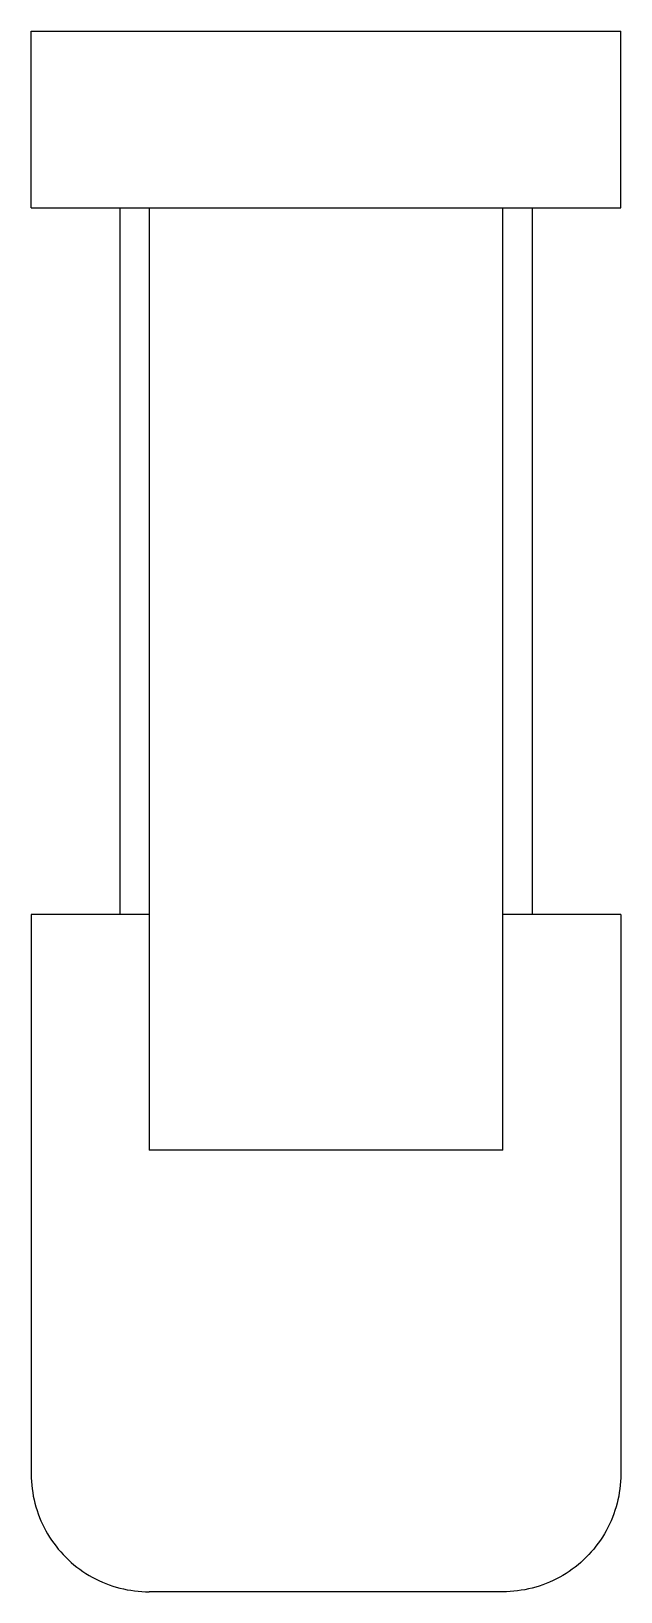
# Model space of a CAD drawing. Header units: metres. Extents: x -5 to 5, y -11.5 to 15.
import ezdxf

# ---------------------------------------------------------------- set-up
doc = ezdxf.new("R2010")
doc.units = ezdxf.units.M

msp = doc.modelspace()

# ---------------------------------------------------------------- linework, layer by layer
for points in [[(-5, 12), (-5, 12.06), (-5, 12.12), (-5, 12.18), (-5, 12.24), (-5, 12.3), (-5, 12.36), (-5, 12.42), (-5, 12.48), (-5, 12.54), (-5, 12.6), (-5, 12.66), (-5, 12.72), (-5, 12.78), (-5, 12.84), (-5, 12.9), (-5, 12.96), (-5, 13.02), (-5, 13.08), (-5, 13.14), (-5, 13.2), (-5, 13.26), (-5, 13.32), (-5, 13.38), (-5, 13.44), (-5, 13.5), (-5, 13.56), (-5, 13.62), (-5, 13.68), (-5, 13.74), (-5, 13.8), (-5, 13.86), (-5, 13.92), (-5, 13.98), (-5, 14.04), (-5, 14.1), (-5, 14.16), (-5, 14.22), (-5, 14.28), (-5, 14.34), (-5, 14.4), (-5, 14.46), (-5, 14.52), (-5, 14.58), (-5, 14.64), (-5, 14.7), (-5, 14.76), (-5, 14.82), (-5, 14.88), (-5, 14.94), (-5, 15)], [(-5, 15), (-4.991, 15), (-4.982, 15), (-4.974, 15), (-4.957, 15), (-4.931, 15), (-4.905, 15), (-4.878, 15), (-4.837, 15), (-4.794, 15), (-4.75, 15), (-4.702, 15), (-4.642, 15), (-4.582, 15), (-4.522, 15), (-4.451, 15), (-4.375, 15), (-4.299, 15), (-4.221, 15), (-4.13, 15), (-4.039, 15), (-3.948, 15), (-3.849, 15), (-3.745, 15), (-3.64, 15), (-3.536, 15), (-3.418, 15), (-3.301, 15), (-3.184, 15), (-3.063, 15), (-2.935, 15), (-2.806, 15), (-2.678, 15), (-2.542, 15), (-2.405, 15), (-2.268, 15), (-2.128, 15), (-1.983, 15), (-1.838, 15), (-1.693, 15), (-1.544, 15), (-1.393, 15), (-1.242, 15), (-1.09, 15), (-0.936, 15), (-0.781, 15), (-0.626, 15), (-0.47, 15), (-0.314, 15), (-0.157, 15), (0, 15)], [(0, 15), (0.157, 15), (0.314, 15), (0.47, 15), (0.626, 15), (0.781, 15), (0.936, 15), (1.09, 15), (1.242, 15), (1.393, 15), (1.544, 15), (1.693, 15), (1.838, 15), (1.983, 15), (2.128, 15), (2.268, 15), (2.405, 15), (2.542, 15), (2.678, 15), (2.806, 15), (2.935, 15), (3.063, 15), (3.184, 15), (3.301, 15), (3.418, 15), (3.536, 15), (3.64, 15), (3.745, 15), (3.849, 15), (3.948, 15), (4.039, 15), (4.13, 15), (4.221, 15), (4.299, 15), (4.375, 15), (4.451, 15), (4.522, 15), (4.582, 15), (4.642, 15), (4.702, 15), (4.75, 15), (4.794, 15), (4.837, 15), (4.878, 15), (4.905, 15), (4.931, 15), (4.957, 15), (4.974, 15), (4.982, 15), (4.991, 15), (5, 15)], [(5, 12), (5, 12.06), (5, 12.12), (5, 12.18), (5, 12.24), (5, 12.3), (5, 12.36), (5, 12.42), (5, 12.48), (5, 12.54), (5, 12.6), (5, 12.66), (5, 12.72), (5, 12.78), (5, 12.84), (5, 12.9), (5, 12.96), (5, 13.02), (5, 13.08), (5, 13.14), (5, 13.2), (5, 13.26), (5, 13.32), (5, 13.38), (5, 13.44), (5, 13.5), (5, 13.56), (5, 13.62), (5, 13.68), (5, 13.74), (5, 13.8), (5, 13.86), (5, 13.92), (5, 13.98), (5, 14.04), (5, 14.1), (5, 14.16), (5, 14.22), (5, 14.28), (5, 14.34), (5, 14.4), (5, 14.46), (5, 14.52), (5, 14.58), (5, 14.64), (5, 14.7), (5, 14.76), (5, 14.82), (5, 14.88), (5, 14.94), (5, 15)], [(-5, 12), (-4.997, 12), (-4.994, 12), (-4.991, 12), (-4.985, 12), (-4.976, 12), (-4.967, 12), (-4.958, 12), (-4.943, 12), (-4.928, 12), (-4.913, 12), (-4.896, 12), (-4.874, 12), (-4.853, 12), (-4.832, 12), (-4.806, 12), (-4.779, 12), (-4.752, 12), (-4.724, 12), (-4.691, 12), (-4.658, 12), (-4.624, 12), (-4.588, 12), (-4.55, 12), (-4.511, 12), (-4.472, 12), (-4.428, 12), (-4.384, 12), (-4.34, 12), (-4.293, 12), (-4.244, 12), (-4.194, 12), (-4.145, 12), (-4.091, 12), (-4.036, 12), (-3.982, 12), (-3.926, 12), (-3.866, 12), (-3.807, 12), (-3.748, 12), (-3.685, 12), (-3.621, 12), (-3.557, 12), (-3.492, 12), (-3.424, 12), (-3.356, 12), (-3.287, 12), (-3.217, 12), (-3.145, 12), (-3.072, 12), (-3, 12)], [(-3.5, 12), (-3.5, 11.76), (-3.5, 11.52), (-3.5, 11.28), (-3.5, 11.04), (-3.5, 10.8), (-3.5, 10.56), (-3.5, 10.32), (-3.5, 10.08), (-3.5, 9.84), (-3.5, 9.6), (-3.5, 9.36), (-3.5, 9.12), (-3.5, 8.88), (-3.5, 8.64), (-3.5, 8.4), (-3.5, 8.16), (-3.5, 7.92), (-3.5, 7.68), (-3.5, 7.44), (-3.5, 7.2), (-3.5, 6.96), (-3.5, 6.72), (-3.5, 6.48), (-3.5, 6.24), (-3.5, 6), (-3.5, 5.76), (-3.5, 5.52), (-3.5, 5.28), (-3.5, 5.04), (-3.5, 4.8), (-3.5, 4.56), (-3.5, 4.32), (-3.5, 4.08), (-3.5, 3.84), (-3.5, 3.6), (-3.5, 3.36), (-3.5, 3.12), (-3.5, 2.88), (-3.5, 2.64), (-3.5, 2.4), (-3.5, 2.16), (-3.5, 1.92), (-3.5, 1.68), (-3.5, 1.44), (-3.5, 1.2), (-3.5, 0.96), (-3.5, 0.72), (-3.5, 0.48), (-3.5, 0.24), (-3.5, 0)], [(-3, 12), (-3, 11.68), (-3, 11.36), (-3, 11.04), (-3, 10.72), (-3, 10.4), (-3, 10.08), (-3, 9.76), (-3, 9.44), (-3, 9.12), (-3, 8.8), (-3, 8.48), (-3, 8.16), (-3, 7.84), (-3, 7.52), (-3, 7.2), (-3, 6.88), (-3, 6.56), (-3, 6.24), (-3, 5.92), (-3, 5.6), (-3, 5.28), (-3, 4.96), (-3, 4.64), (-3, 4.32), (-3, 4), (-3, 3.68), (-3, 3.36), (-3, 3.04), (-3, 2.72), (-3, 2.4), (-3, 2.08), (-3, 1.76), (-3, 1.44), (-3, 1.12), (-3, 0.8), (-3, 0.48), (-3, 0.16), (-3, -0.16), (-3, -0.48), (-3, -0.8), (-3, -1.12), (-3, -1.44), (-3, -1.76), (-3, -2.08), (-3, -2.4), (-3, -2.72), (-3, -3.04), (-3, -3.36), (-3, -3.68), (-3, -4)], [(-3, 12), (-2.881, 12), (-2.762, 12), (-2.643, 12), (-2.524, 12), (-2.405, 12), (-2.285, 12), (-2.166, 12), (-2.046, 12), (-1.926, 12), (-1.806, 12), (-1.686, 12), (-1.566, 12), (-1.446, 12), (-1.326, 12), (-1.206, 12), (-1.085, 12), (-0.965, 12), (-0.844, 12), (-0.724, 12), (-0.603, 12), (-0.483, 12), (-0.362, 12), (-0.241, 12), (-0.121, 12), (0, 12), (0.121, 12), (0.241, 12), (0.362, 12), (0.483, 12), (0.603, 12), (0.724, 12), (0.844, 12), (0.965, 12), (1.085, 12), (1.206, 12), (1.326, 12), (1.446, 12), (1.566, 12), (1.686, 12), (1.806, 12), (1.926, 12), (2.046, 12), (2.166, 12), (2.285, 12), (2.405, 12), (2.524, 12), (2.643, 12), (2.762, 12), (2.881, 12), (3, 12)], [(3, 12), (3.072, 12), (3.145, 12), (3.217, 12), (3.287, 12), (3.356, 12), (3.424, 12), (3.492, 12), (3.557, 12), (3.621, 12), (3.685, 12), (3.748, 12), (3.807, 12), (3.866, 12), (3.926, 12), (3.982, 12), (4.036, 12), (4.091, 12), (4.145, 12), (4.194, 12), (4.244, 12), (4.293, 12), (4.34, 12), (4.384, 12), (4.428, 12), (4.472, 12), (4.511, 12), (4.55, 12), (4.588, 12), (4.624, 12), (4.658, 12), (4.691, 12), (4.724, 12), (4.752, 12), (4.779, 12), (4.806, 12), (4.832, 12), (4.853, 12), (4.874, 12), (4.896, 12), (4.913, 12), (4.928, 12), (4.943, 12), (4.958, 12), (4.967, 12), (4.976, 12), (4.985, 12), (4.991, 12), (4.994, 12), (4.997, 12), (5, 12)], [(3, -4), (3, -3.68), (3, -3.36), (3, -3.04), (3, -2.72), (3, -2.4), (3, -2.08), (3, -1.76), (3, -1.44), (3, -1.12), (3, -0.8), (3, -0.48), (3, -0.16), (3, 0.16), (3, 0.48), (3, 0.8), (3, 1.12), (3, 1.44), (3, 1.76), (3, 2.08), (3, 2.4), (3, 2.72), (3, 3.04), (3, 3.36), (3, 3.68), (3, 4), (3, 4.32), (3, 4.64), (3, 4.96), (3, 5.28), (3, 5.6), (3, 5.92), (3, 6.24), (3, 6.56), (3, 6.88), (3, 7.2), (3, 7.52), (3, 7.84), (3, 8.16), (3, 8.48), (3, 8.8), (3, 9.12), (3, 9.44), (3, 9.76), (3, 10.08), (3, 10.4), (3, 10.72), (3, 11.04), (3, 11.36), (3, 11.68), (3, 12)], [(3.5, 12), (3.5, 11.76), (3.5, 11.52), (3.5, 11.28), (3.5, 11.04), (3.5, 10.8), (3.5, 10.56), (3.5, 10.32), (3.5, 10.08), (3.5, 9.84), (3.5, 9.6), (3.5, 9.36), (3.5, 9.12), (3.5, 8.88), (3.5, 8.64), (3.5, 8.4), (3.5, 8.16), (3.5, 7.92), (3.5, 7.68), (3.5, 7.44), (3.5, 7.2), (3.5, 6.96), (3.5, 6.72), (3.5, 6.48), (3.5, 6.24), (3.5, 6), (3.5, 5.76), (3.5, 5.52), (3.5, 5.28), (3.5, 5.04), (3.5, 4.8), (3.5, 4.56), (3.5, 4.32), (3.5, 4.08), (3.5, 3.84), (3.5, 3.6), (3.5, 3.36), (3.5, 3.12), (3.5, 2.88), (3.5, 2.64), (3.5, 2.4), (3.5, 2.16), (3.5, 1.92), (3.5, 1.68), (3.5, 1.44), (3.5, 1.2), (3.5, 0.96), (3.5, 0.72), (3.5, 0.48), (3.5, 0.24), (3.5, 0)], [(-5, 0), (-5, -0.19), (-5, -0.38), (-5, -0.57), (-5, -0.76), (-5, -0.95), (-5, -1.14), (-5, -1.33), (-5, -1.52), (-5, -1.71), (-5, -1.9), (-5, -2.09), (-5, -2.28), (-5, -2.47), (-5, -2.66), (-5, -2.85), (-5, -3.04), (-5, -3.23), (-5, -3.42), (-5, -3.61), (-5, -3.8), (-5, -3.99), (-5, -4.18), (-5, -4.37), (-5, -4.56), (-5, -4.75), (-5, -4.94), (-5, -5.13), (-5, -5.32), (-5, -5.51), (-5, -5.7), (-5, -5.89), (-5, -6.08), (-5, -6.27), (-5, -6.46), (-5, -6.65), (-5, -6.84), (-5, -7.03), (-5, -7.22), (-5, -7.41), (-5, -7.6), (-5, -7.79), (-5, -7.98), (-5, -8.17), (-5, -8.36), (-5, -8.55), (-5, -8.74), (-5, -8.93), (-5, -9.12), (-5, -9.31), (-5, -9.5)], [(-3, 0), (-3.072, 0), (-3.145, 0), (-3.217, 0), (-3.287, 0), (-3.356, 0), (-3.424, 0), (-3.492, 0), (-3.557, 0), (-3.621, 0), (-3.685, 0), (-3.748, 0), (-3.807, 0), (-3.866, 0), (-3.926, 0), (-3.982, 0), (-4.036, 0), (-4.091, 0), (-4.145, 0), (-4.194, 0), (-4.244, 0), (-4.293, 0), (-4.34, 0), (-4.384, 0), (-4.428, 0), (-4.472, 0), (-4.511, 0), (-4.55, 0), (-4.588, 0), (-4.624, 0), (-4.658, 0), (-4.691, 0), (-4.724, 0), (-4.752, 0), (-4.779, 0), (-4.806, 0), (-4.832, 0), (-4.853, 0), (-4.874, 0), (-4.896, 0), (-4.913, 0), (-4.928, 0), (-4.943, 0), (-4.958, 0), (-4.967, 0), (-4.976, 0), (-4.985, 0), (-4.991, 0), (-4.994, 0), (-4.997, 0), (-5, 0)], [(5, 0), (4.997, 0), (4.994, 0), (4.991, 0), (4.985, 0), (4.976, 0), (4.967, 0), (4.958, 0), (4.943, 0), (4.928, 0), (4.913, 0), (4.896, 0), (4.874, 0), (4.853, 0), (4.832, 0), (4.806, 0), (4.779, 0), (4.752, 0), (4.724, 0), (4.691, 0), (4.658, 0), (4.624, 0), (4.588, 0), (4.55, 0), (4.511, 0), (4.472, 0), (4.428, 0), (4.384, 0), (4.34, 0), (4.293, 0), (4.244, 0), (4.194, 0), (4.145, 0), (4.091, 0), (4.036, 0), (3.982, 0), (3.926, 0), (3.866, 0), (3.807, 0), (3.748, 0), (3.685, 0), (3.621, 0), (3.557, 0), (3.492, 0), (3.424, 0), (3.356, 0), (3.287, 0), (3.217, 0), (3.145, 0), (3.072, 0), (3, 0)], [(5, 0), (5, -0.19), (5, -0.38), (5, -0.57), (5, -0.76), (5, -0.95), (5, -1.14), (5, -1.33), (5, -1.52), (5, -1.71), (5, -1.9), (5, -2.09), (5, -2.28), (5, -2.47), (5, -2.66), (5, -2.85), (5, -3.04), (5, -3.23), (5, -3.42), (5, -3.61), (5, -3.8), (5, -3.99), (5, -4.18), (5, -4.37), (5, -4.56), (5, -4.75), (5, -4.94), (5, -5.13), (5, -5.32), (5, -5.51), (5, -5.7), (5, -5.89), (5, -6.08), (5, -6.27), (5, -6.46), (5, -6.65), (5, -6.84), (5, -7.03), (5, -7.22), (5, -7.41), (5, -7.6), (5, -7.79), (5, -7.98), (5, -8.17), (5, -8.36), (5, -8.55), (5, -8.74), (5, -8.93), (5, -9.12), (5, -9.31), (5, -9.5)], [(3, -4), (2.881, -4), (2.762, -4), (2.643, -4), (2.524, -4), (2.405, -4), (2.285, -4), (2.166, -4), (2.046, -4), (1.926, -4), (1.806, -4), (1.686, -4), (1.566, -4), (1.446, -4), (1.326, -4), (1.206, -4), (1.085, -4), (0.965, -4), (0.844, -4), (0.724, -4), (0.603, -4), (0.483, -4), (0.362, -4), (0.241, -4), (0.121, -4), (0, -4), (-0.121, -4), (-0.241, -4), (-0.362, -4), (-0.483, -4), (-0.603, -4), (-0.724, -4), (-0.844, -4), (-0.965, -4), (-1.085, -4), (-1.206, -4), (-1.326, -4), (-1.446, -4), (-1.566, -4), (-1.686, -4), (-1.806, -4), (-1.926, -4), (-2.046, -4), (-2.166, -4), (-2.285, -4), (-2.405, -4), (-2.524, -4), (-2.643, -4), (-2.762, -4), (-2.881, -4), (-3, -4)], [(-5, -9.5), (-4.999, -9.563), (-4.996, -9.626), (-4.991, -9.688), (-4.984, -9.751), (-4.975, -9.813), (-4.965, -9.875), (-4.952, -9.936), (-4.937, -9.997), (-4.921, -10.058), (-4.902, -10.118), (-4.882, -10.177), (-4.86, -10.236), (-4.836, -10.294), (-4.81, -10.351), (-4.782, -10.408), (-4.753, -10.463), (-4.722, -10.518), (-4.689, -10.572), (-4.654, -10.624), (-4.618, -10.675), (-4.58, -10.726), (-4.541, -10.775), (-4.5, -10.823), (-4.458, -10.869), (-4.414, -10.914), (-4.369, -10.958), (-4.323, -11), (-4.275, -11.041), (-4.226, -11.08), (-4.176, -11.118), (-4.124, -11.154), (-4.072, -11.189), (-4.018, -11.221), (-3.964, -11.253), (-3.908, -11.282), (-3.852, -11.31), (-3.794, -11.335), (-3.736, -11.36), (-3.678, -11.382), (-3.618, -11.402), (-3.558, -11.421), (-3.497, -11.437), (-3.436, -11.452), (-3.375, -11.465), (-3.313, -11.475), (-3.251, -11.484), (-3.188, -11.491), (-3.126, -11.496), (-3.063, -11.499), (-3, -11.5)], [(5, -9.5), (4.999, -9.563), (4.996, -9.626), (4.991, -9.688), (4.984, -9.751), (4.975, -9.813), (4.965, -9.875), (4.952, -9.936), (4.937, -9.997), (4.921, -10.058), (4.902, -10.118), (4.882, -10.177), (4.86, -10.236), (4.836, -10.294), (4.81, -10.351), (4.782, -10.408), (4.753, -10.463), (4.722, -10.518), (4.689, -10.572), (4.654, -10.624), (4.618, -10.675), (4.58, -10.726), (4.541, -10.775), (4.5, -10.823), (4.458, -10.869), (4.414, -10.914), (4.369, -10.958), (4.323, -11), (4.275, -11.041), (4.226, -11.08), (4.176, -11.118), (4.124, -11.154), (4.072, -11.189), (4.018, -11.221), (3.964, -11.253), (3.908, -11.282), (3.852, -11.31), (3.794, -11.335), (3.736, -11.36), (3.678, -11.382), (3.618, -11.402), (3.558, -11.421), (3.497, -11.437), (3.436, -11.452), (3.375, -11.465), (3.313, -11.475), (3.251, -11.484), (3.188, -11.491), (3.126, -11.496), (3.063, -11.499), (3, -11.5)], [(0.04, -11.5), (-0.055, -11.5), (-0.15, -11.5), (-0.245, -11.5), (-0.339, -11.5), (-0.433, -11.5), (-0.527, -11.5), (-0.621, -11.5), (-0.712, -11.5), (-0.804, -11.5), (-0.896, -11.5), (-0.986, -11.5), (-1.074, -11.5), (-1.162, -11.5), (-1.251, -11.5), (-1.335, -11.5), (-1.419, -11.5), (-1.503, -11.5), (-1.585, -11.5), (-1.663, -11.5), (-1.741, -11.5), (-1.819, -11.5), (-1.893, -11.5), (-1.965, -11.5), (-2.036, -11.5), (-2.107, -11.5), (-2.171, -11.5), (-2.235, -11.5), (-2.298, -11.5), (-2.358, -11.5), (-2.414, -11.5), (-2.469, -11.5), (-2.525, -11.5), (-2.572, -11.5), (-2.619, -11.5), (-2.665, -11.5), (-2.708, -11.5), (-2.745, -11.5), (-2.782, -11.5), (-2.818, -11.5), (-2.848, -11.5), (-2.874, -11.5), (-2.901, -11.5), (-2.926, -11.5), (-2.942, -11.5), (-2.958, -11.5), (-2.974, -11.5), (-2.984, -11.5), (-2.989, -11.5), (-2.995, -11.5), (-3, -11.5)], [(3, -11.5), (2.995, -11.5), (2.99, -11.5), (2.984, -11.5), (2.975, -11.5), (2.959, -11.5), (2.944, -11.5), (2.928, -11.5), (2.904, -11.5), (2.878, -11.5), (2.853, -11.5), (2.824, -11.5), (2.789, -11.5), (2.753, -11.5), (2.718, -11.5), (2.676, -11.5), (2.631, -11.5), (2.586, -11.5), (2.54, -11.5), (2.486, -11.5), (2.433, -11.5), (2.379, -11.5), (2.321, -11.5), (2.259, -11.5), (2.197, -11.5), (2.135, -11.5), (2.066, -11.5), (1.997, -11.5), (1.928, -11.5), (1.856, -11.5), (1.78, -11.5), (1.704, -11.5), (1.629, -11.5), (1.548, -11.5), (1.467, -11.5), (1.386, -11.5), (1.303, -11.5), (1.217, -11.5), (1.131, -11.5), (1.045, -11.5), (0.957, -11.5), (0.867, -11.5), (0.778, -11.5), (0.688, -11.5), (0.596, -11.5), (0.504, -11.5), (0.412, -11.5), (0.32, -11.5), (0.226, -11.5), (0.133, -11.5), (0.04, -11.5)]]:
    msp.add_lwpolyline(points)

doc.saveas('drawing.dxf')
